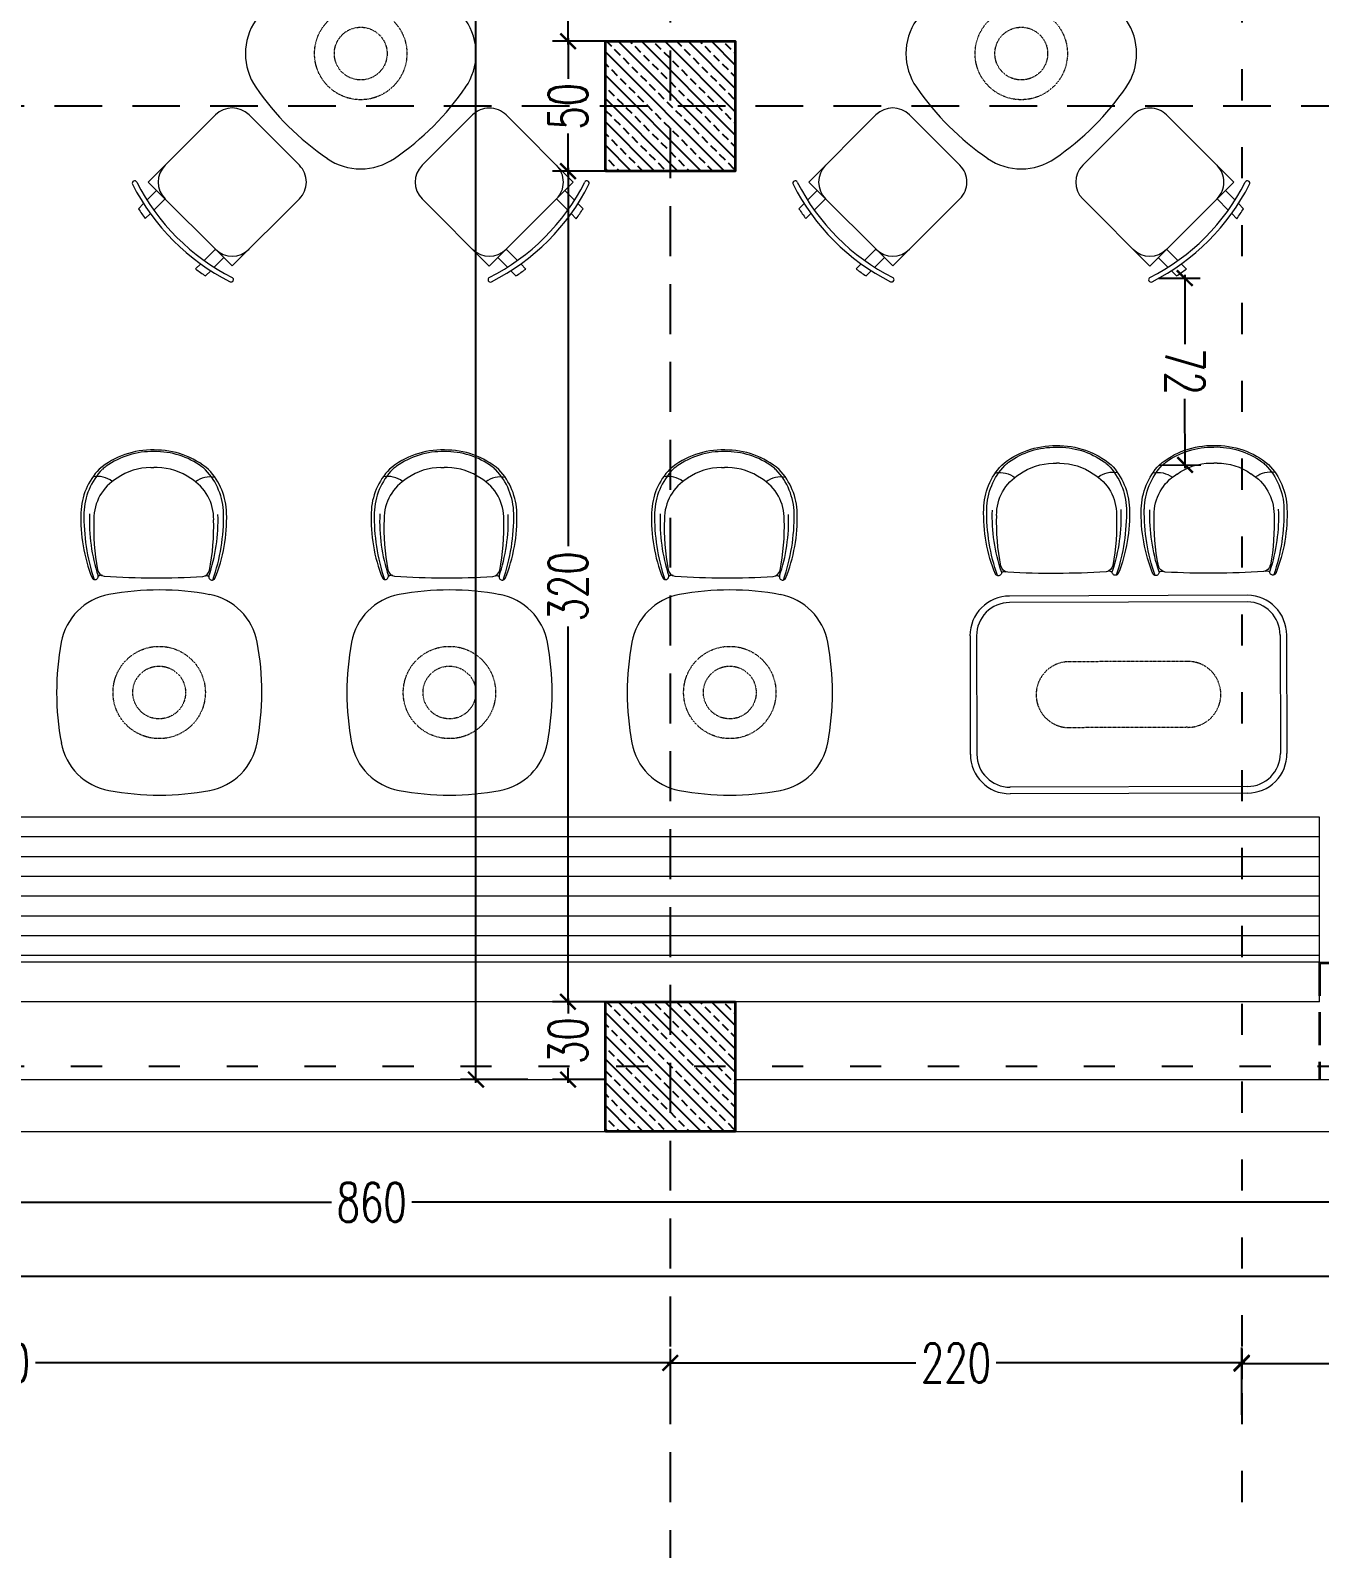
# Model space of a CAD drawing. Header units: centimetres. Extents: x -3207095 to 15275363, y -32656 to 4798027.
# Drawn here: x 682205 to 682702, y 4436656 to 4437241 of the extents above; entities that cross this region are included whole.
import ezdxf

# ---------------------------------------------------------------- set-up
doc = ezdxf.new("R2010")
doc.units = ezdxf.units.CM
for name, pattern in [('ACAD_ISO03W100', [30, 12, -18]), ('DASHED', [19.05, 12.7, -6.35]), ('DUZ', [500, 500]), ('HIDDEN', [0.375, 0.25, -0.125]), ('TRAZOS1', [0.15, 0.1, -0.05])]:
    doc.linetypes.add(name, pattern=pattern)
doc.layers.get('0').update_dxf_attribs({"color": 1, "linetype": 'DUZ'})
doc.layers.add('DIM', color=1, linetype='DUZ')
doc.layers.add('KOLTAR_F', color=145, linetype='Continuous')
for name, color, linetype, lineweight in [('DUVAR', 7, 'Continuous', 35), ('Fix & Furniture', 144, 'Continuous', 13), ('Fix. Furniture', 144, 'Continuous', 9), ('iç duvar', 7, 'Continuous', 50), ('KOLON_F', 3, 'Continuous', 35), ('Wall', 7, 'Continuous', 35)]:
    doc.layers.add(name, color=color, linetype=linetype, lineweight=lineweight)
doc.styles.add('ATT', font='romans.shx')
doc.styles.add('DIM', font='ROMANSTW.SHX', dxfattribs={"width": 0.7})
doc.dimstyles.new('1_100', dxfattribs={"dimtxt": 15, "dimasz": 6, "dimexe": 6, "dimexo": 0, "dimgap": 2, "dimtad": 0, "dimdec": 1, "dimzin": 11, "dimdsep": 46, "dimtxsty": 'DIM', "dimblk": 'ARCHTICK', "dimcen": 3, "dimdle": 1.25, "dimclrt": 2, "dimadec": 0, "dimazin": 0, "dimtfac": 1.25, "dimtdec": 1, "dimtix": 1, "dimtofl": 0, "dimtmove": 1, "dimatfit": 3, "dimldrblk": 'ARCHTICK', "dimfxl": 20, "dimfxlon": 1, "dimtolj": 1, "dimtzin": 0, "dimarcsym": 0})

# ---------------------------------------------------------------- blocks, each defined once
blk = doc.blocks.new('_ArchTick')
at = {"color": 0, "linetype": 'ByBlock', "const_width": 0.15}
blk.add_lwpolyline([(-0.5, -0.5), (0.5, 0.5)], dxfattribs=at)
blk = doc.blocks.new('*D4526')
at = {"layer": 'Defpoints', "color": 0, "linetype": 'Continuous', "lineweight": 5, "transparency": 16777216}
for p in [(681906.79, 4436816.93), (682766.79, 4436816.93), (682766.79, 4436789.69)]:
    blk.add_point(p, dxfattribs=at)
at = {"layer": 'DIM', "color": 0, "linetype": 'Continuous', "lineweight": -2, "transparency": 16777216}
for p, q in [((681906.79, 4436809.69), (681906.79, 4436783.69)), ((682766.79, 4436809.69), (682766.79, 4436783.69)), ((681905.54, 4436789.69), (682321.29, 4436789.69)), ((682768.04, 4436789.69), (682352.29, 4436789.69))]:
    blk.add_line(p, q, dxfattribs=at)
at = {"layer": 'DIM', "color": 0, "linetype": 'Continuous', "lineweight": -2, "transparency": 16777216, "xscale": 6, "yscale": 6, "zscale": 6, "rotation": 180}
blk.add_blockref('_ArchTick', (681906.79, 4436789.69), dxfattribs=at)
at = {"layer": 'DIM', "color": 0, "linetype": 'Continuous', "lineweight": -2, "transparency": 16777216, "xscale": 6, "yscale": 6, "zscale": 6}
blk.add_blockref('_ArchTick', (682766.79, 4436789.69), dxfattribs=at)
at = {"layer": 'DIM', "color": 2, "linetype": 'Continuous', "lineweight": 5, "transparency": 16777216, "insert": (682336.79, 4436789.69), "char_height": 15, "attachment_point": 5, "style": 'DIM'}
blk.add_mtext('\\A1;860', dxfattribs=at)
blk = doc.blocks.new('*D4549')
at = {"layer": 'Defpoints', "color": 0, "linetype": 'Continuous', "lineweight": 5, "transparency": 16777216}
for p in [(681906.79, 4436783.69), (683561.79, 4436783.1), (683561.79, 4436761.27)]:
    blk.add_point(p, dxfattribs=at)
at = {"layer": 'DIM', "color": 0, "linetype": 'Continuous', "lineweight": -2, "transparency": 16777216}
for p, q in [((681906.79, 4436781.27), (681906.79, 4436755.27)), ((683561.79, 4436781.27), (683561.79, 4436755.27)), ((681905.54, 4436761.27), (682714.79, 4436761.27)), ((683563.04, 4436761.27), (682753.79, 4436761.27))]:
    blk.add_line(p, q, dxfattribs=at)
at = {"layer": 'DIM', "color": 0, "linetype": 'Continuous', "lineweight": -2, "transparency": 16777216, "xscale": 6, "yscale": 6, "zscale": 6, "rotation": 180}
blk.add_blockref('_ArchTick', (681906.79, 4436761.27), dxfattribs=at)
at = {"layer": 'DIM', "color": 0, "linetype": 'Continuous', "lineweight": -2, "transparency": 16777216, "xscale": 6, "yscale": 6, "zscale": 6}
blk.add_blockref('_ArchTick', (683561.79, 4436761.27), dxfattribs=at)
at = {"layer": 'DIM', "color": 2, "linetype": 'Continuous', "lineweight": 5, "transparency": 16777216, "insert": (682734.29, 4436761.27), "char_height": 15, "attachment_point": 5, "style": 'DIM'}
blk.add_mtext('\\A1;1655', dxfattribs=at)
blk = doc.blocks.new('*D4551')
at = {"layer": 'Defpoints', "color": 0, "linetype": 'Continuous', "lineweight": 5, "transparency": 16777216}
for p in [(681931.79, 4436733.23), (682451.79, 4436733.23), (682451.79, 4436727.79)]:
    blk.add_point(p, dxfattribs=at)
at = {"layer": 'DIM', "color": 0, "linetype": 'Continuous', "lineweight": -2, "transparency": 16777216}
for p, q in [((681930.54, 4436727.79), (682176.29, 4436727.79)), ((681931.79, 4436733.23), (681931.79, 4436721.79)), ((682453.04, 4436727.79), (682207.29, 4436727.79)), ((682451.79, 4436733.23), (682451.79, 4436721.79))]:
    blk.add_line(p, q, dxfattribs=at)
at = {"layer": 'DIM', "color": 0, "linetype": 'Continuous', "lineweight": -2, "transparency": 16777216, "xscale": 6, "yscale": 6, "zscale": 6, "rotation": 180}
blk.add_blockref('_ArchTick', (681931.79, 4436727.79), dxfattribs=at)
at = {"layer": 'DIM', "color": 0, "linetype": 'Continuous', "lineweight": -2, "transparency": 16777216, "xscale": 6, "yscale": 6, "zscale": 6}
blk.add_blockref('_ArchTick', (682451.79, 4436727.79), dxfattribs=at)
at = {"layer": 'DIM', "color": 2, "linetype": 'Continuous', "lineweight": 5, "transparency": 16777216, "insert": (682191.79, 4436727.79), "char_height": 15, "attachment_point": 5, "style": 'DIM'}
blk.add_mtext('\\A1;520', dxfattribs=at)
blk = doc.blocks.new('*D5637')
at = {"layer": 'Defpoints', "color": 0, "linetype": 'Continuous', "lineweight": 5, "transparency": 16777216}
for p in [(682451.79, 4436733.23), (682671.79, 4436727.79), (682671.79, 4436679.07)]:
    blk.add_point(p, dxfattribs=at)
at = {"layer": 'DIM', "color": 0, "linetype": 'Continuous', "lineweight": -2, "transparency": 16777216}
for p, q in [((682671.79, 4436707.79), (682671.79, 4436733.79)), ((682450.54, 4436727.79), (682546.29, 4436727.79)), ((682451.79, 4436733.23), (682451.79, 4436721.79)), ((682673.04, 4436727.79), (682577.29, 4436727.79))]:
    blk.add_line(p, q, dxfattribs=at)
at = {"layer": 'DIM', "color": 0, "linetype": 'Continuous', "lineweight": -2, "transparency": 16777216, "xscale": 6, "yscale": 6, "zscale": 6, "rotation": 180}
blk.add_blockref('_ArchTick', (682451.79, 4436727.79), dxfattribs=at)
at = {"layer": 'DIM', "color": 0, "linetype": 'Continuous', "lineweight": -2, "transparency": 16777216, "xscale": 6, "yscale": 6, "zscale": 6}
blk.add_blockref('_ArchTick', (682671.79, 4436727.79), dxfattribs=at)
at = {"layer": 'DIM', "color": 2, "linetype": 'Continuous', "lineweight": 5, "transparency": 16777216, "insert": (682561.79, 4436727.79), "char_height": 15, "attachment_point": 5, "style": 'DIM'}
blk.add_mtext('\\A1;220', dxfattribs=at)
blk = doc.blocks.new('*D5638')
at = {"layer": 'Defpoints', "color": 0, "linetype": 'Continuous', "lineweight": 5, "transparency": 16777216}
for p in [(682671.79, 4436733.23), (682971.79, 4436727.51), (682971.79, 4436679.07)]:
    blk.add_point(p, dxfattribs=at)
at = {"layer": 'DIM', "color": 0, "linetype": 'Continuous', "lineweight": -2, "transparency": 16777216}
for p, q in [((682971.79, 4436707.51), (682971.79, 4436733.51)), ((682670.54, 4436727.51), (682806.29, 4436727.51)), ((682671.79, 4436733.23), (682671.79, 4436721.51)), ((682973.04, 4436727.51), (682837.29, 4436727.51))]:
    blk.add_line(p, q, dxfattribs=at)
at = {"layer": 'DIM', "color": 0, "linetype": 'Continuous', "lineweight": -2, "transparency": 16777216, "xscale": 6, "yscale": 6, "zscale": 6, "rotation": 180}
blk.add_blockref('_ArchTick', (682671.79, 4436727.51), dxfattribs=at)
at = {"layer": 'DIM', "color": 0, "linetype": 'Continuous', "lineweight": -2, "transparency": 16777216, "xscale": 6, "yscale": 6, "zscale": 6}
blk.add_blockref('_ArchTick', (682971.79, 4436727.51), dxfattribs=at)
at = {"layer": 'DIM', "color": 2, "linetype": 'Continuous', "lineweight": 5, "transparency": 16777216, "insert": (682821.79, 4436727.51), "char_height": 15, "attachment_point": 5, "style": 'DIM'}
blk.add_mtext('\\A1;300', dxfattribs=at)
blk = doc.blocks.new('*D4579')
at = {"layer": 'Defpoints', "color": 0, "linetype": 'Continuous', "lineweight": 5, "transparency": 16777216}
for p in [(682426.79, 4437926.93), (682412.39, 4437236.93), (682426.79, 4437236.93)]:
    blk.add_point(p, dxfattribs=at)
at = {"layer": 'DIM', "color": 0, "linetype": 'Continuous', "lineweight": -2, "transparency": 16777216}
for p, q in [((682426.79, 4437926.93), (682406.39, 4437926.93)), ((682412.39, 4437928.18), (682412.39, 4437597.43)), ((682412.39, 4437235.68), (682412.39, 4437566.43)), ((682426.79, 4437236.93), (682406.39, 4437236.93))]:
    blk.add_line(p, q, dxfattribs=at)
at = {"layer": 'DIM', "color": 0, "linetype": 'Continuous', "lineweight": -2, "transparency": 16777216, "xscale": 6, "yscale": 6, "zscale": 6}
for p, rotation in [((682412.39, 4437926.93), 90), ((682412.39, 4437236.93), 270)]:
    blk.add_blockref('_ArchTick', p, dxfattribs=dict(at, rotation=rotation))
at = {"layer": 'DIM', "color": 2, "linetype": 'Continuous', "lineweight": 5, "transparency": 16777216, "insert": (682412.39, 4437581.93), "char_height": 15, "attachment_point": 5, "rotation": 90, "style": 'DIM'}
blk.add_mtext('\\A1;690', dxfattribs=at)
blk = doc.blocks.new('*D5688')
at = {"layer": 'Defpoints', "color": 0, "linetype": 'Continuous', "lineweight": 5, "transparency": 16777216}
for p in [(682426.79, 4437236.93), (682412.39, 4437186.93), (682426.79, 4437186.93)]:
    blk.add_point(p, dxfattribs=at)
at = {"layer": 'DIM', "color": 0, "linetype": 'Continuous', "lineweight": -2, "transparency": 16777216}
for p, q in [((682426.79, 4437236.93), (682406.39, 4437236.93)), ((682412.39, 4437238.18), (682412.39, 4437222.43)), ((682412.39, 4437185.68), (682412.39, 4437201.43)), ((682426.79, 4437186.93), (682406.39, 4437186.93))]:
    blk.add_line(p, q, dxfattribs=at)
at = {"layer": 'DIM', "color": 0, "linetype": 'Continuous', "lineweight": -2, "transparency": 16777216, "xscale": 6, "yscale": 6, "zscale": 6}
for p, rotation in [((682412.39, 4437236.93), 90), ((682412.39, 4437186.93), 270)]:
    blk.add_blockref('_ArchTick', p, dxfattribs=dict(at, rotation=rotation))
at = {"layer": 'DIM', "color": 2, "linetype": 'Continuous', "lineweight": 5, "transparency": 16777216, "insert": (682412.39, 4437211.93), "char_height": 15, "attachment_point": 5, "rotation": 90, "style": 'DIM'}
blk.add_mtext('\\A1;50', dxfattribs=at)
blk = doc.blocks.new('*D5689')
at = {"layer": 'Defpoints', "color": 0, "linetype": 'Continuous', "lineweight": 5, "transparency": 16777216}
for p in [(682426.79, 4437186.93), (682412.39, 4436866.93), (682426.79, 4436866.93)]:
    blk.add_point(p, dxfattribs=at)
at = {"layer": 'DIM', "color": 0, "linetype": 'Continuous', "lineweight": -2, "transparency": 16777216}
for p, q in [((682426.79, 4437186.93), (682406.39, 4437186.93)), ((682412.39, 4437188.18), (682412.39, 4437042.43)), ((682412.39, 4436865.68), (682412.39, 4437011.43)), ((682426.79, 4436866.93), (682406.39, 4436866.93))]:
    blk.add_line(p, q, dxfattribs=at)
at = {"layer": 'DIM', "color": 0, "linetype": 'Continuous', "lineweight": -2, "transparency": 16777216, "xscale": 6, "yscale": 6, "zscale": 6}
for p, rotation in [((682412.39, 4437186.93), 90), ((682412.39, 4436866.93), 270)]:
    blk.add_blockref('_ArchTick', p, dxfattribs=dict(at, rotation=rotation))
at = {"layer": 'DIM', "color": 2, "linetype": 'Continuous', "lineweight": 5, "transparency": 16777216, "insert": (682412.39, 4437026.93), "char_height": 15, "attachment_point": 5, "rotation": 90, "style": 'DIM'}
blk.add_mtext('\\A1;320', dxfattribs=at)
blk = doc.blocks.new('*D5690')
at = {"layer": 'Defpoints', "color": 0, "linetype": 'Continuous', "lineweight": 5, "transparency": 16777216}
for p in [(682426.79, 4436866.93), (682412.39, 4436836.93), (682426.79, 4436836.93)]:
    blk.add_point(p, dxfattribs=at)
at = {"layer": 'DIM', "color": 0, "linetype": 'Continuous', "lineweight": -2, "transparency": 16777216}
for p, q in [((682412.39, 4436868.18), (682412.39, 4436862.43)), ((682426.79, 4436866.93), (682406.39, 4436866.93)), ((682412.39, 4436835.68), (682412.39, 4436841.43)), ((682426.79, 4436836.93), (682406.39, 4436836.93))]:
    blk.add_line(p, q, dxfattribs=at)
at = {"layer": 'DIM', "color": 0, "linetype": 'Continuous', "lineweight": -2, "transparency": 16777216, "xscale": 6, "yscale": 6, "zscale": 6}
for p, rotation in [((682412.39, 4436866.93), 90), ((682412.39, 4436836.93), 270)]:
    blk.add_blockref('_ArchTick', p, dxfattribs=dict(at, rotation=rotation))
at = {"layer": 'DIM', "color": 2, "linetype": 'Continuous', "lineweight": 5, "transparency": 16777216, "insert": (682412.39, 4436851.93), "char_height": 15, "attachment_point": 5, "rotation": 90, "style": 'DIM'}
blk.add_mtext('\\A1;30', dxfattribs=at)
blk = doc.blocks.new('*D4580')
at = {"layer": 'Defpoints', "color": 0, "linetype": 'Continuous', "lineweight": 5, "transparency": 16777216}
for p in [(682376.95, 4438241.43), (682406.39, 4438241.43), (682412.39, 4436836.93)]:
    blk.add_point(p, dxfattribs=at)
at = {"layer": 'DIM', "color": 0, "linetype": 'Continuous', "lineweight": -2, "transparency": 16777216}
for p, q in [((682376.95, 4438242.68), (682376.95, 4437566.18)), ((682396.95, 4438241.43), (682370.95, 4438241.43)), ((682376.95, 4436835.68), (682376.95, 4437512.18)), ((682396.95, 4436836.93), (682370.95, 4436836.93))]:
    blk.add_line(p, q, dxfattribs=at)
at = {"layer": 'DIM', "color": 0, "linetype": 'Continuous', "lineweight": -2, "transparency": 16777216, "xscale": 6, "yscale": 6, "zscale": 6}
for p, rotation in [((682376.95, 4438241.43), 90), ((682376.95, 4436836.93), 270)]:
    blk.add_blockref('_ArchTick', p, dxfattribs=dict(at, rotation=rotation))
at = {"layer": 'DIM', "color": 2, "linetype": 'Continuous', "lineweight": 5, "transparency": 16777216, "insert": (682376.95, 4437539.18), "char_height": 15, "attachment_point": 5, "rotation": 90, "style": 'DIM'}
blk.add_mtext('\\A1;1404.5', dxfattribs=at)
blk = doc.blocks.new('erghsdfhdsrfhdf')
at = {"layer": 'Fix. Furniture', "ltscale": 0.02}
for p, q in [((2852.13, 3355.73), (2869.95, 3353.24)), ((2851.99, 3354.74), (2869.82, 3352.25)), ((2845.64, 3309.18), (2863.47, 3306.69)), ((2845.5, 3308.19), (2863.33, 3305.7))]:
    blk.add_line(p, q, dxfattribs=at)
at = {"layer": 'Fix. Furniture', "linetype": 'TRAZOS1', "ltscale": 0.02}
for p, q in [((2854.02, 3340.32), (2851.53, 3322.49)), ((2863.92, 3338.94), (2861.44, 3321.11))]:
    blk.add_line(p, q, dxfattribs=at)
at = {"layer": 'Fix. Furniture'}
for points in [[(2845.37, 3350.71), (2840.39, 3314.95)], [(2846.36, 3350.57), (2841.38, 3314.82)], [(2874.08, 3346.61), (2869.11, 3310.95)], [(2875.07, 3346.47), (2870.1, 3310.82)]]:
    blk.add_lwpolyline(points, dxfattribs=at)
at = {"layer": 'Fix. Furniture', "ltscale": 0.02}
for centre, radius, start, end in [((2851.32, 3349.76), 6.03, 81.8335, 170.8928), ((2851.32, 3349.76), 5.03, 81.8335, 170.8928), ((2869.12, 3347.3), 6, 352.037, 82.037), ((2869.12, 3347.3), 5, 352.037, 82.037), ((2846.33, 3314.13), 6, 172.0349, 262.0677), ((2846.33, 3314.13), 5, 172.0349, 262.0677), ((2864.15, 3311.65), 6, 262.0806, 352.0806), ((2864.15, 3311.65), 5, 262.0806, 352.0806)]:
    blk.add_arc(centre, radius, start, end, dxfattribs=at)
at = {"layer": 'Fix. Furniture', "linetype": 'TRAZOS1', "ltscale": 0.02}
for centre, start, end in [((2858.97, 3339.63), 352.0595, 172.0595), ((2856.48, 3321.8), 172.0715, 352.0715)]:
    blk.add_arc(centre, 5, start, end, dxfattribs=at)
blk = doc.blocks.new('Sofa chair')
at = {"layer": 'Fix. Furniture', "ltscale": 60}
for p in [(11009.73, -1157.89), (11010.71, -1157.89)]:
    blk.add_line(p, (11010.22, -1157.89), dxfattribs=at)
for centre, radius, start, end in [((11009.97, -1167.67), 12.46, 88.8214, 130.1423), ((11009.97, -1167.43), 11.98, 88.8214, 125.7721), ((11010.48, -1167.67), 12.46, 49.8577, 91.1786), ((11010.48, -1167.43), 11.98, 54.2279, 91.1786), ((11009.09, -1165), 9.91, 136.2429, 178.6726), ((11009.55, -1165.04), 9.91, 136.2429, 178.6726), ((11009.94, -1166.59), 11.29, 128.1518, 131.9169), ((11009.73, -1166.67), 8.78, 90, 125.5055), ((11010.71, -1166.67), 8.78, 54.4945, 90), ((11010.51, -1166.59), 11.29, 48.0831, 51.8482), ((11010.89, -1165.04), 9.91, 1.3274, 43.7571), ((11011.35, -1165), 9.91, 1.3274, 43.7571), ((11001.66, -1163.04), 3.78, 53.312, 100.6327), ((11008.32, -1165.68), 7.18, 120.8927, 180.5425), ((11012.13, -1165.68), 7.18, 359.4575, 59.1073), ((11018.78, -1163.04), 3.78, 79.3673, 126.688), ((11023.36, -1165.63), 24.19, 177.9612, 201.9196), ((11029.4, -1165.31), 29.76, 179.0327, 198.7819), ((11027.23, -1165.91), 26.76, 177.9333, 198.3332), ((10993.21, -1165.91), 26.76, 341.6668, 2.0667), ((10991.05, -1165.31), 29.76, 341.2181, 0.9673), ((10997.09, -1165.63), 24.19, 338.0804, 2.0388), ((11035.54, -1166.96), 34.42, 177.991, 190.8222), ((10984.9, -1166.96), 34.42, 349.1778, 2.009), ((11001.33, -1174.41), 0.509, 265.9106, 8.7207), ((11003, -1173.11), 1.3, 193.9233, 259.7562), ((11002.27, -1174.86), 0.607, 66.9234, 134.8673), ((11010.22, -1042.05), 132.55, 266.7757, 273.2243), ((11017.45, -1173.11), 1.3, 280.2438, 346.0767), ((11018.18, -1174.86), 0.607, 45.1327, 113.0766), ((11019.12, -1174.41), 0.509, 171.2793, 274.0894), ((11001.43, -1174.3), 0.63, 215.7325, 257.7956), ((11019.02, -1174.3), 0.63, 282.2044, 324.2675)]:
    blk.add_arc(centre, radius, start, end, dxfattribs=at)
blk = doc.blocks.new('dfshsdfhsdhsdfh')
at = {"layer": 'Fix. Furniture', "linetype": 'HIDDEN', "ltscale": 0.02}
for radius in [7, 4]:
    blk.add_circle((59672.86, 2781.15), radius, dxfattribs=at)
at = {"layer": 'Fix. Furniture', "ltscale": 0.02}
for centre, radius, start, end in [((59666.86, 2787.14), 9, 100.4699, 169.5301), ((59672.86, 2755.21), 41.49, 79.325, 100.6032), ((59678.86, 2787.14), 9, 10.4699, 79.5208), ((59698.8, 2781.15), 41.49, 169.3968, 190.675), ((59646.93, 2781.15), 41.49, 349.325, 10.6032), ((59666.86, 2775.15), 9, 190.4792, 259.5301), ((59678.86, 2775.15), 9, 280.4792, 349.5208), ((59672.86, 2807.08), 41.49, 259.3968, 280.675)]:
    blk.add_arc(centre, radius, start, end, dxfattribs=at)
blk = doc.blocks.new('A$C3A257523')
for p, q in [((77.4, 593.5), (77.4, 593.5)), ((117.9, 546.8), (517.9, 546.8)), ((117.9, 46.8), (117.9, 546.8)), ((39.9, 496.8), (9.3, 496.8)), ((117.9, 496.8), (60.4, 496.8)), ((30.4, 446.8), (0, 446.8)), ((117.9, 446.8), (50.7, 446.8)), ((617.9, 446.8), (617.9, 146.8)), ((30.4, 146.8), (0, 146.8)), ((117.9, 146.8), (50.7, 146.8)), ((39.9, 96.8), (9.3, 96.8)), ((117.9, 96.8), (60.4, 96.8)), ((517.9, 46.8), (117.9, 46.8)), ((77.4, 0), (77.4, 0))]:
    blk.add_line(p, q)
for centre, radius, start, end in [((949.9, 296.8), 931.7, 161.83805, 198.16195), ((949.9, 296.8), 911.7, 161.83805, 198.16195), ((74.1, 584.1), 10, 71.2164, 161.83805), ((74.1, 584.1), 10, 341.83805, 71.2164), ((217.9, 446.8), 100, 90, 180), ((517.9, 446.8), 100, 0, 90), ((949.9, 296.8), 961.7, 167.99678, 171.02665), ((949.9, 296.8), 961.7, 188.97335, 192.00322), ((217.9, 146.8), 100, 180, 270), ((517.9, 146.8), 100, 270, 0), ((74.1, 9.5), 10, 198.16195, 288.7836), ((74.1, 9.5), 10, 288.7836, 18.16195)]:
    blk.add_arc(centre, radius, start, end)
blk = doc.blocks.new('12PPLT12')
at = {"color": 0, "linetype": 'ByBlock'}
for p, q in [((-0.034, 0.694), (-0.032, 0.751)), ((-0.032, 0.751), (-0.002, 0.689)), ((-0.116, 0.583), (-0.05, 0.632)), ((-0.05, 0.632), (-0.034, 0.694)), ((-0.002, 0.689), (0.044, 0.559)), ((-0.148, 0.486), (-0.116, 0.583)), ((-0.064, 0.51), (-0.026, 0.591)), ((0.044, 0.559), (0.09, 0.432)), ((-0.349, 0.334), (-0.362, 0.415)), ((-0.362, 0.415), (-0.303, 0.35)), ((-0.132, 0.367), (-0.148, 0.486)), ((-0.05, 0.38), (-0.064, 0.51)), ((0.09, 0.432), (0.09, 0.339)), ((0.134, 0.347), (0.22, 0.415)), ((0.22, 0.415), (0.291, 0.421)), ((0.291, 0.421), (0.35, 0.429)), ((0.35, 0.429), (0.348, 0.331)), ((-0.332, 0.247), (-0.349, 0.334)), ((-0.303, 0.35), (-0.208, 0.312)), ((-0.208, 0.312), (-0.105, 0.29)), ((-0.108, 0.279), (-0.132, 0.367)), ((-0.043, 0.334), (-0.05, 0.38)), ((0.003, 0.279), (-0.043, 0.334)), ((0.09, 0.339), (0.09, 0.253)), ((0.093, 0.282), (0.134, 0.347)), ((0.25, 0.328), (0.193, 0.293)), ((0.28, 0.353), (0.25, 0.328)), ((0.348, 0.331), (0.342, 0.266)), ((-0.289, 0.136), (-0.332, 0.247)), ((-0.205, 0.231), (-0.251, 0.247)), ((-0.137, 0.231), (-0.205, 0.231)), ((-0.097, 0.204), (-0.137, 0.231)), ((-0.105, 0.29), (-0.037, 0.236)), ((-0.037, 0.236), (-0.034, 0.158)), ((0.009, 0.169), (0.003, 0.279)), ((0.09, 0.253), (0.082, 0.174)), ((0.155, 0.228), (0.131, 0.13)), ((0.193, 0.293), (0.155, 0.228)), ((0.342, 0.266), (0.304, 0.19)), ((-0.59, 0.109), (-0.671, 0.098)), ((-0.536, 0.125), (-0.59, 0.109)), ((-0.487, 0.171), (-0.536, 0.125)), ((-0.425, 0.193), (-0.487, 0.171)), ((-0.346, 0.179), (-0.425, 0.193)), ((-0.292, 0.149), (-0.346, 0.179)), ((-0.194, 0.074), (-0.289, 0.136)), ((-0.11, 0.133), (-0.097, 0.204)), ((-0.069, 0.06), (-0.11, 0.133)), ((-0.034, 0.158), (-0.007, 0.101)), ((0.006, 0.027), (0.009, 0.169)), ((0.082, 0.174), (0.061, 0.082)), ((0.074, 0.098), (0.223, 0.188)), ((0.169, 0.055), (0.315, 0.109)), ((0.223, 0.188), (0.421, 0.204)), ((0.315, 0.109), (0.413, 0.117)), ((0.413, 0.117), (0.524, 0.101)), ((0.421, 0.204), (0.573, 0.171)), ((0.524, 0.101), (0.578, 0.114)), ((0.573, 0.171), (0.716, 0.152)), ((0.716, 0.152), (0.613, 0.074)), ((-0.671, 0.098), (-0.687, 0.095)), ((-0.687, 0.095), (-0.666, 0.036)), ((-0.666, 0.036), (-0.601, -0.005)), ((-0.563, 0.052), (-0.441, 0.074)), ((-0.441, 0.074), (-0.373, 0.084)), ((-0.373, 0.084), (-0.27, 0.057)), ((-0.229, 0.003), (-0.324, -0.027)), ((-0.27, 0.057), (-0.186, 0.006)), ((-0.069, 0.027), (-0.229, 0.003)), ((-0.108, 0.019), (-0.194, 0.074)), ((-0.01, 0.003), (-0.121, -0.038)), ((-0.01, 0.014), (-0.069, 0.06)), ((-0.002, 0.006), (-0.069, 0.027)), ((-0.018, -0.008), (0.074, 0.098)), ((-0.01, -0.005), (0.169, 0.055)), ((0.003, 0.017), (-0.01, 0.014)), ((0.003, -0.029), (-0.01, 0.003)), ((-0.007, 0.101), (0.003, 0.017)), ((0.545, 0.017), (0.429, -0.032)), ((0.613, 0.074), (0.545, 0.017)), ((-0.601, -0.005), (-0.503, -0.021)), ((-0.503, -0.021), (-0.4, -0.032)), ((-0.395, -0.094), (-0.452, -0.152)), ((-0.4, -0.032), (-0.357, -0.04)), ((-0.324, -0.027), (-0.395, -0.094)), ((-0.224, -0.059), (-0.292, -0.122)), ((-0.121, -0.038), (-0.224, -0.059)), ((-0.053, -0.14), (0.003, -0.029)), ((0.082, -0.038), (-0.018, -0.008)), ((-0.007, -0.024), (0.05, -0.105)), ((0.188, -0.054), (0.082, -0.038)), ((0.112, -0.051), (0.09, -0.043)), ((0.155, -0.108), (0.112, -0.051)), ((0.323, -0.051), (0.188, -0.054)), ((0.215, -0.062), (0.282, -0.103)), ((0.282, -0.103), (0.334, -0.146)), ((0.429, -0.032), (0.323, -0.051)), ((0.396, -0.124), (0.326, -0.054)), ((-0.452, -0.152), (-0.536, -0.268)), ((-0.316, -0.187), (-0.352, -0.227)), ((-0.292, -0.122), (-0.316, -0.187)), ((-0.213, -0.263), (-0.135, -0.195)), ((-0.135, -0.195), (-0.053, -0.14)), ((-0.119, -0.304), (-0.04, -0.148)), ((-0.037, -0.122), (-0.04, -0.219)), ((0.05, -0.105), (0.071, -0.181)), ((0.071, -0.181), (0.12, -0.282)), ((0.212, -0.152), (0.155, -0.108)), ((0.247, -0.246), (0.212, -0.152)), ((0.234, -0.2), (0.277, -0.241)), ((0.334, -0.146), (0.372, -0.217)), ((0.464, -0.176), (0.396, -0.124)), ((0.48, -0.257), (0.464, -0.176)), ((-0.536, -0.268), (-0.606, -0.328)), ((-0.387, -0.241), (-0.465, -0.268)), ((-0.352, -0.227), (-0.387, -0.241)), ((-0.324, -0.325), (-0.213, -0.263)), ((-0.193, -0.236), (-0.244, -0.33)), ((-0.139, -0.358), (-0.119, -0.304)), ((-0.04, -0.219), (-0.021, -0.308)), ((-0.021, -0.308), (0.006, -0.376)), ((0.12, -0.282), (0.139, -0.363)), ((0.261, -0.349), (0.247, -0.246)), ((0.277, -0.241), (0.372, -0.287)), ((0.372, -0.287), (0.494, -0.301)), ((0.494, -0.301), (0.48, -0.257)), ((-0.606, -0.328), (-0.522, -0.328)), ((-0.522, -0.328), (-0.324, -0.325)), ((-0.244, -0.33), (-0.247, -0.406)), ((-0.247, -0.406), (-0.233, -0.471)), ((-0.199, -0.494), (-0.139, -0.358)), ((-0.017, -0.432), (0.003, -0.378)), ((0.006, -0.376), (0.074, -0.428)), ((0.139, -0.363), (0.212, -0.474)), ((0.236, -0.444), (0.261, -0.349)), ((-0.233, -0.471), (-0.222, -0.551)), ((-0.148, -0.522), (-0.102, -0.503)), ((-0.102, -0.503), (-0.017, -0.432)), ((0.074, -0.428), (0.158, -0.496)), ((0.158, -0.496), (0.242, -0.561)), ((0.242, -0.561), (0.236, -0.444)), ((-0.222, -0.551), (-0.148, -0.522))]:
    blk.add_line(p, q, dxfattribs=at)
for radius, start, end in [(0.5, 107.123, 130.9816), (0.458, 107.9864, 130.5771), (0.5, 56.9563, 82.295), (0.458, 62.6899, 79.5345), (0.5, 134.8021, 159.1804), (0.5, 22.9768, 45.8473), (0.458, 138.4756, 155.3347), (0.458, 26.2761, 41.1349), (0.5, 182.503, 200.4563), (0.458, 183.2699, 197.4002), (0.458, 340.6559, 357.5057), (0.5, 338.5862, 359.7442), (0.5, 298.3455, 324.4541), (0.458, 303.3868, 322.0756), (0.5, 220.6606, 241.3393), (0.458, 225.0835, 237.5023), (0.5, 259.7038, 286.1281), (0.458, 264.1886, 282.4028)]:
    blk.add_arc((0, 0), radius, start, end, dxfattribs=at)
at = {"color": 0, "linetype": 'ByBlock', "style": 'ATT'}
for tag, p, flags in [('ITEM', (-1, -3.25), 3), ('ROOM_NUMBER', (-1, -4.583), 1)]:
    blk.add_attdef(tag, p, '', height=1, dxfattribs=dict(at, flags=flags))
blk = doc.blocks.new('*D5903')
at = {"layer": 'Defpoints', "color": 0, "linetype": 'Continuous', "lineweight": 5, "transparency": 16777216}
for p in [(682639.88, 4437145.7), (682649.85, 4437145.72), (682640.03, 4437073.7)]:
    blk.add_point(p, dxfattribs=at)
at = {"layer": 'DIM', "color": 0, "linetype": 'Continuous', "lineweight": -2, "transparency": 16777216}
for p, q in [((682639.88, 4437145.7), (682655.85, 4437145.73)), ((682649.85, 4437146.97), (682649.91, 4437120.22)), ((682650.01, 4437072.47), (682649.95, 4437099.22)), ((682640.03, 4437073.7), (682656, 4437073.73))]:
    blk.add_line(p, q, dxfattribs=at)
at = {"layer": 'DIM', "color": 0, "linetype": 'Continuous', "lineweight": -2, "transparency": 16777216, "xscale": 6, "yscale": 6, "zscale": 6}
for p, rotation in [((682649.85, 4437145.72), 90.11993700273915), ((682650, 4437073.72), 270.1199370027392)]:
    blk.add_blockref('_ArchTick', p, dxfattribs=dict(at, rotation=rotation))
at = {"layer": 'DIM', "color": 2, "linetype": 'Continuous', "lineweight": 5, "transparency": 16777216, "insert": (682649.93, 4437109.72), "char_height": 15, "attachment_point": 5, "rotation": 270.11994, "style": 'DIM'}
blk.add_mtext('\\A1;72', dxfattribs=at)

msp = doc.modelspace()

# ---------------------------------------------------------------- hatches: boundary and pattern name
at = {"layer": 'KOLTAR_F'}
h = msp.add_hatch(dxfattribs=at)
h.set_pattern_fill('ANSI33', color=256, angle=90, style=0)
h.set_pattern_definition([(135, (5186839.261, 3776603.4494), (-4.4901280605, -4.4901280605), []), (135, (5186839.261, 3776607.9395), (-4.4901280605, -4.4901280605), [3.175, -1.5875])])
h.paths.add_polyline_path([(682426.79, 4437186.93), (682426.79, 4437236.93), (682476.79, 4437236.93), (682476.79, 4437186.93)])
h = msp.add_hatch(dxfattribs=at)
h.set_pattern_fill('ANSI33', color=256, angle=90, style=0)
h.set_pattern_definition([(135, (5186839.261, 3776233.4494), (-4.4901280605, -4.4901280605), []), (135, (5186839.261, 3776237.9395), (-4.4901280605, -4.4901280605), [3.175, -1.5875])])
h.paths.add_polyline_path([(682426.79, 4436816.93), (682426.79, 4436866.93), (682476.79, 4436866.93), (682476.79, 4436816.93)])

# ---------------------------------------------------------------- linework, layer by layer
at = {"color": 232, "linetype": 'ACAD_ISO03W100'}
for p, q in [((682451.79, 4439926.16), (682451.79, 4436667.31)), ((682671.79, 4439926.16), (682671.79, 4436667.31)), ((682451.79, 4439717.88), (682451.79, 4436459.03)), ((682451.79, 4439513.41), (682451.79, 4436254.56)), ((685862.98, 4437211.93), (681754.42, 4437211.93)), ((686126.64, 4437211.93), (682018.08, 4437211.93)), ((685862.98, 4436841.93), (681754.42, 4436841.93))]:
    msp.add_line(p, q, dxfattribs=at)
at = {"layer": 'DUVAR', "linetype": 'DASHED'}
for q in [(682701.79, 4436836.93), (682765.37, 4436881.93)]:
    msp.add_line((682701.79, 4436881.93), q, dxfattribs=at)
at = {"layer": 'Fix & Furniture', "ltscale": 0.02}
for p, q in [((682701.79, 4436938.05), (682027.91, 4436938.05)), ((682701.79, 4436866.93), (682701.79, 4436938.05)), ((682701.79, 4436882.17), (681972.03, 4436882.17)), ((682701.79, 4436866.93), (681956.79, 4436866.93))]:
    msp.add_line(p, q, dxfattribs=at)
at = {"layer": 'Fix & Furniture', "color": 8, "ltscale": 0.02}
for p, q in [((682701.79, 4436930.43), (682020.29, 4436930.43)), ((682701.79, 4436922.81), (682012.67, 4436922.81)), ((682701.79, 4436915.19), (682005.05, 4436915.19)), ((682701.79, 4436907.57), (681997.43, 4436907.57)), ((682701.79, 4436899.95), (681989.81, 4436899.95)), ((682701.79, 4436892.33), (681982.19, 4436892.33)), ((682701.79, 4436884.71), (681974.57, 4436884.71))]:
    msp.add_line(p, q, dxfattribs=at)
at = {"layer": 'iç duvar', "color": 7, "lineweight": 18}
for p, q in [((681956.79, 4436836.93), (682426.79, 4436836.93)), ((682476.79, 4436836.93), (682766.79, 4436836.93)), ((681956.79, 4436816.93), (682426.79, 4436816.93)), ((682476.79, 4436816.93), (682741.79, 4436816.93))]:
    msp.add_line(p, q, dxfattribs=at)
at = {"layer": 'KOLON_F'}
for points in [[(682426.79, 4437186.93), (682426.79, 4437236.93), (682476.79, 4437236.93), (682476.79, 4437186.93)], [(682426.79, 4437186.93), (682426.79, 4437236.93), (682476.79, 4437236.93), (682476.79, 4437186.93)], [(682426.79, 4436816.93), (682426.79, 4436866.93), (682476.79, 4436866.93), (682476.79, 4436816.93)]]:
    msp.add_lwpolyline(points, close=True, dxfattribs=at)

# ---------------------------------------------------------------- block references
at = {"layer": 'Fix. Furniture'}
for name, p, xscale, yscale, zscale, rotation in [('A$C3A257523', (682278.5, 4437139.72), 0.09144018289192588, 0.09144018289192588, 0.09144018289192588, 45), ('A$C3A257523', (682425.06, 4437178.09), 0.09144018289192586, 0.09144018289192586, 0.09144018289192586, 135), ('A$C3A257523', (682532.83, 4437139.72), 0.09144018289192588, 0.09144018289192588, 0.09144018289192588, 45), ('A$C3A257523', (682679.4, 4437178.09), 0.09144018289192586, 0.09144018289192586, 0.09144018289192586, 135), ('Sofa chair', (654300.35, 4440138.45), 2.540005080331274, 2.540005080331274, 2.540005080331274, 359.7444209286481), ('Sofa chair', (654412.11, 4440138.45), 2.540005080331274, 2.540005080331274, 2.540005080331274, 359.7444209286481), ('Sofa chair', (654520.06, 4440138.45), 2.540005080331274, 2.540005080331274, 2.540005080331274, 359.7444209286481), ('Sofa chair', (710553.05, 4440140.13), -2.540005080331274, 2.540005080331274, 2.540005080331274, 0.2555790713518213), ('Sofa chair', (710613.71, 4440140.21), -2.540005080331274, 2.540005080331274, 2.540005080331274, 0.2555790713518213), ('12PPLT12', (682749.36, 4436921.24), 56.47957675865443, 56.47957675865443, 56.47957675865443, 33.40178733118382)]:
    msp.add_blockref(name, p, dxfattribs=dict(at, xscale=xscale, yscale=yscale, zscale=zscale, rotation=rotation))
at = {"layer": 'Wall', "xscale": 2.540005080331274, "yscale": 2.540005080331274, "zscale": 2.540005080331274}
for name, p, rotation in [('dfshsdfhsdhsdfh', (580151.95, 4325061.37), 45), ('dfshsdfhsdhsdfh', (580406.29, 4325061.37), 45), ('erghsdfhdsrfhdf', (673229.17, 4442978.46), 278.1061570303212)]:
    msp.add_blockref(name, p, dxfattribs=dict(at, rotation=rotation))
for p in [(530685.61, 4429921.93), (530797.37, 4429921.93), (530905.32, 4429921.93)]:
    msp.add_blockref('dfshsdfhsdhsdfh', p, dxfattribs=at)

# ---------------------------------------------------------------- dimensions: what is measured, and where the dimension line sits
at = {"layer": 'DIM', "linetype": 'Continuous', "lineweight": 5}
for base, p1, p2, picture, middle in [((682376.95, 4438241.43), (682412.39, 4436836.93), (682406.39, 4438241.43), '*D4580', (682376.95, 4437539.18)), ((682412.39, 4437236.93), (682426.79, 4437926.93), (682426.79, 4437236.93), '*D4579', (682412.39, 4437581.93)), ((682412.39, 4437186.93), (682426.79, 4437236.93), (682426.79, 4437186.93), '*D5688', (682412.39, 4437211.93)), ((682412.39, 4436866.93), (682426.79, 4437186.93), (682426.79, 4436866.93), '*D5689', (682412.39, 4437026.93)), ((682412.39, 4436836.93), (682426.79, 4436866.93), (682426.79, 4436836.93), '*D5690', (682412.39, 4436851.93))]:
    dim = msp.add_linear_dim(base=base, p1=p1, p2=p2, angle=90, dimstyle='1_100', dxfattribs=at)
    dim.commit()
    dim.dimension.update_dxf_attribs({"geometry": picture, "text_midpoint": middle})
dim = msp.add_aligned_dim(p1=(682640.03, 4437073.7), p2=(682639.88, 4437145.7), distance=-9.97, dimstyle='1_100', dxfattribs=at)
dim.commit()
dim.dimension.update_dxf_attribs({"geometry": '*D5903', "text_midpoint": (682649.93, 4437109.72)})
for base, p1, p2, picture, middle in [((682766.79, 4436789.69), (681906.79, 4436816.93), (682766.79, 4436816.93), '*D4526', (682336.79, 4436789.69)), ((683561.79, 4436761.27), (681906.79, 4436783.69), (683561.79, 4436783.1), '*D4549', (682734.29, 4436761.27)), ((682451.79, 4436727.79), (681931.79, 4436733.23), (682451.79, 4436733.23), '*D4551', (682191.79, 4436727.79)), ((682671.79, 4436727.79), (682451.79, 4436733.23), (682671.79, 4436679.07), '*D5637', (682561.79, 4436727.79)), ((682971.79, 4436727.51), (682671.79, 4436733.23), (682971.79, 4436679.07), '*D5638', (682821.79, 4436727.51))]:
    dim = msp.add_linear_dim(base=base, p1=p1, p2=p2, dimstyle='1_100', dxfattribs=at)
    dim.commit()
    dim.dimension.update_dxf_attribs({"geometry": picture, "text_midpoint": middle})

doc.saveas('drawing.dxf')
